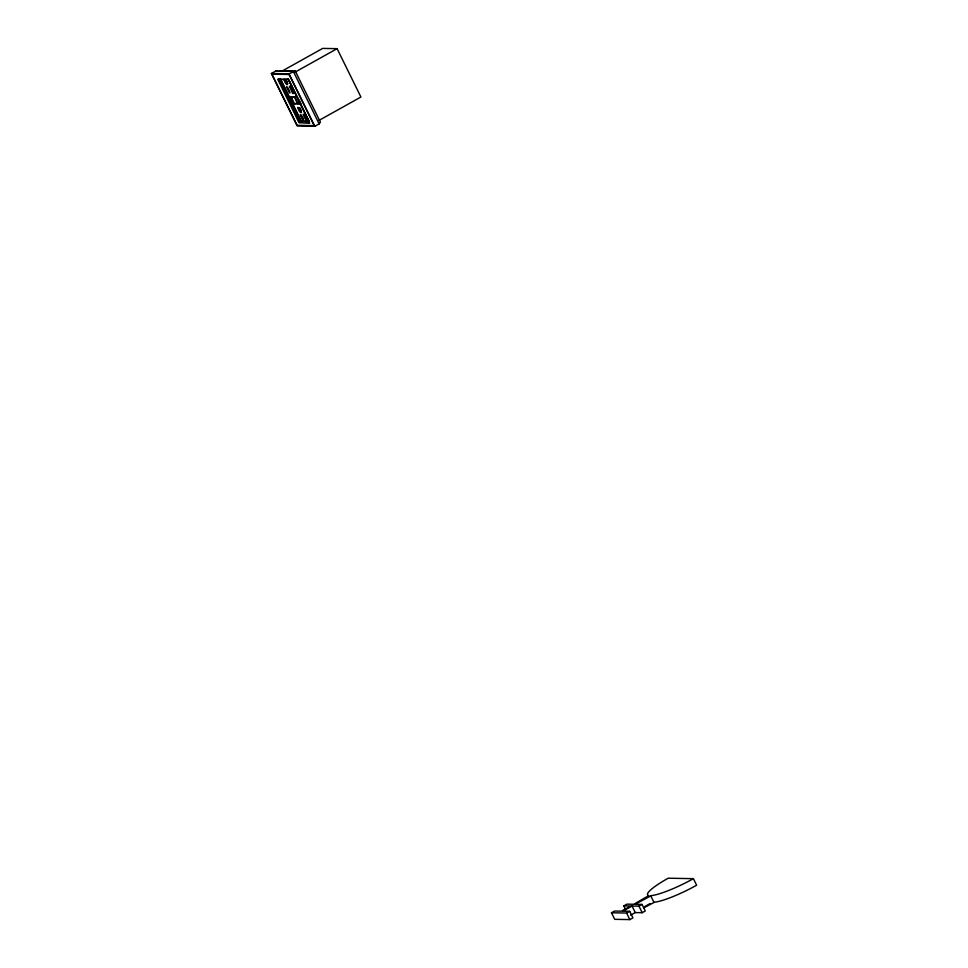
<?xml version="1.0" encoding="UTF-8"?>
<svg xmlns="http://www.w3.org/2000/svg" width="968" height="968" viewBox="0 0 968 968"><rect width="100%" height="100%" fill="white"/><g stroke="black" fill="none" stroke-linecap="round" stroke-linejoin="round"><path stroke-width="1.45" d="M319.15 123.88L320.42 122.186L295.252 71.027L275.686 71.087L271.367 73.495L297.188 125.973L314.818 126.3L319.15 123.88L293.328 71.414L275.686 71.087M282.233 70.991L322.707 48.4L337.106 48.666L360.907 97.018L319.125 120.335M271.367 73.495L288.996 73.822L295.252 71.027M295.325 71.983L337.106 48.666M280.418 78.807L289.275 97.066L297.031 96.618M298.858 103.056L294.369 103.649L291.332 97.478L295.772 96.885M291.622 97.55L292.118 97.683M291.332 97.478L295.821 96.885M300.951 120.782L292.602 103.83L293.631 103.249L290.303 96.498M630.628 915.171L635.262 912.582L642.195 912.703L645.281 910.985L642.05 904.427L638.965 906.145L632.031 906.024L622.775 911.19L629.696 911.311L632.927 917.882L629.841 919.6L614.716 919.322L611.498 912.764L614.583 911.045L621.504 911.166L630.773 906L623.84 905.866L625.776 909.811M623.84 905.866L626.937 904.148L633.859 904.269L648.778 895.545A37.05 6.05 -26.2 0 1 668.21 878.206L693.415 878.666L696.633 885.224A37.05 6.05 -26.2 0 1 654.646 902.164L643.526 907.972M693.415 878.666A37.05 6.05 -26.2 0 1 651.416 895.594L635.117 904.293L642.05 904.427M611.498 912.764L626.611 913.042L629.696 911.311M644.845 906.508L650.024 903.616M288.137 79.267L280.744 79.618M290.86 86.793L293.34 93.545A3.473 1.041 60.8 0 1 292.675 93.412L289.372 86.346A3.473 1.041 60.8 0 1 290.037 86.479L290.606 87.277M289.626 91.815L287.097 86.951A3.473 1.041 60.8 0 0 286.431 86.817L289.444 92.94A3.473 1.041 60.8 0 0 289.989 92.831L287.665 87.749M293.086 92.408L291.404 87.919M289.275 97.066L297.345 97.211L288.996 80.259M297.829 97.32L295.131 97.272L298.156 103.443L300.854 103.491L299.039 99.789M292.602 103.83L300.673 103.975L309.24 121.774L301.242 121.278M300.116 107.98L298.737 107.956L301.193 111.55L301 109.771M306.868 120.407L303.807 114.466A3.473 1.041 60.8 0 0 303.141 114.333L306.445 121.411A3.473 1.041 60.8 0 0 307.122 121.544L304.375 115.265M288.391 79.4L277.683 79.231L299.003 122.754L309.712 123.275L288.476 79.666M303.226 120.939L300.201 114.817A3.473 1.041 60.8 0 1 300.879 114.95L301.447 115.749M288.996 73.822L314.818 126.3M288.222 78.953L309.53 122.234M294.611 97.538L297.636 103.709M303.371 118.677L301.157 115.252L303.771 120.831M280.805 80.114L301.714 122.101L300.08 122.065L278.784 78.771M650.641 895.63L653.872 902.2M638.965 906.145L642.195 912.703M632.031 906.024L635.262 912.582M626.611 913.042L629.841 919.6M303.734 120.746A3.473 1.041 60.8 0 1 303.178 120.855M284.011 79.521L284.919 82.098A2.916 0.871 60.8 0 0 287.181 84.688A2.916 0.871 60.8 0 0 286.903 82.135L285.524 79.666L284.011 79.521M287.641 83.321L284.967 79.957L286.334 79.981L287.641 83.321M297.781 107.521L298.701 110.086A2.916 0.871 60.8 0 0 300.963 112.687A2.916 0.871 60.8 0 0 300.685 110.122L299.293 107.666L297.781 107.521M289.069 74.475L271.935 74.161L297.115 125.32L314.249 125.634L289.069 74.475"/></g></svg>
